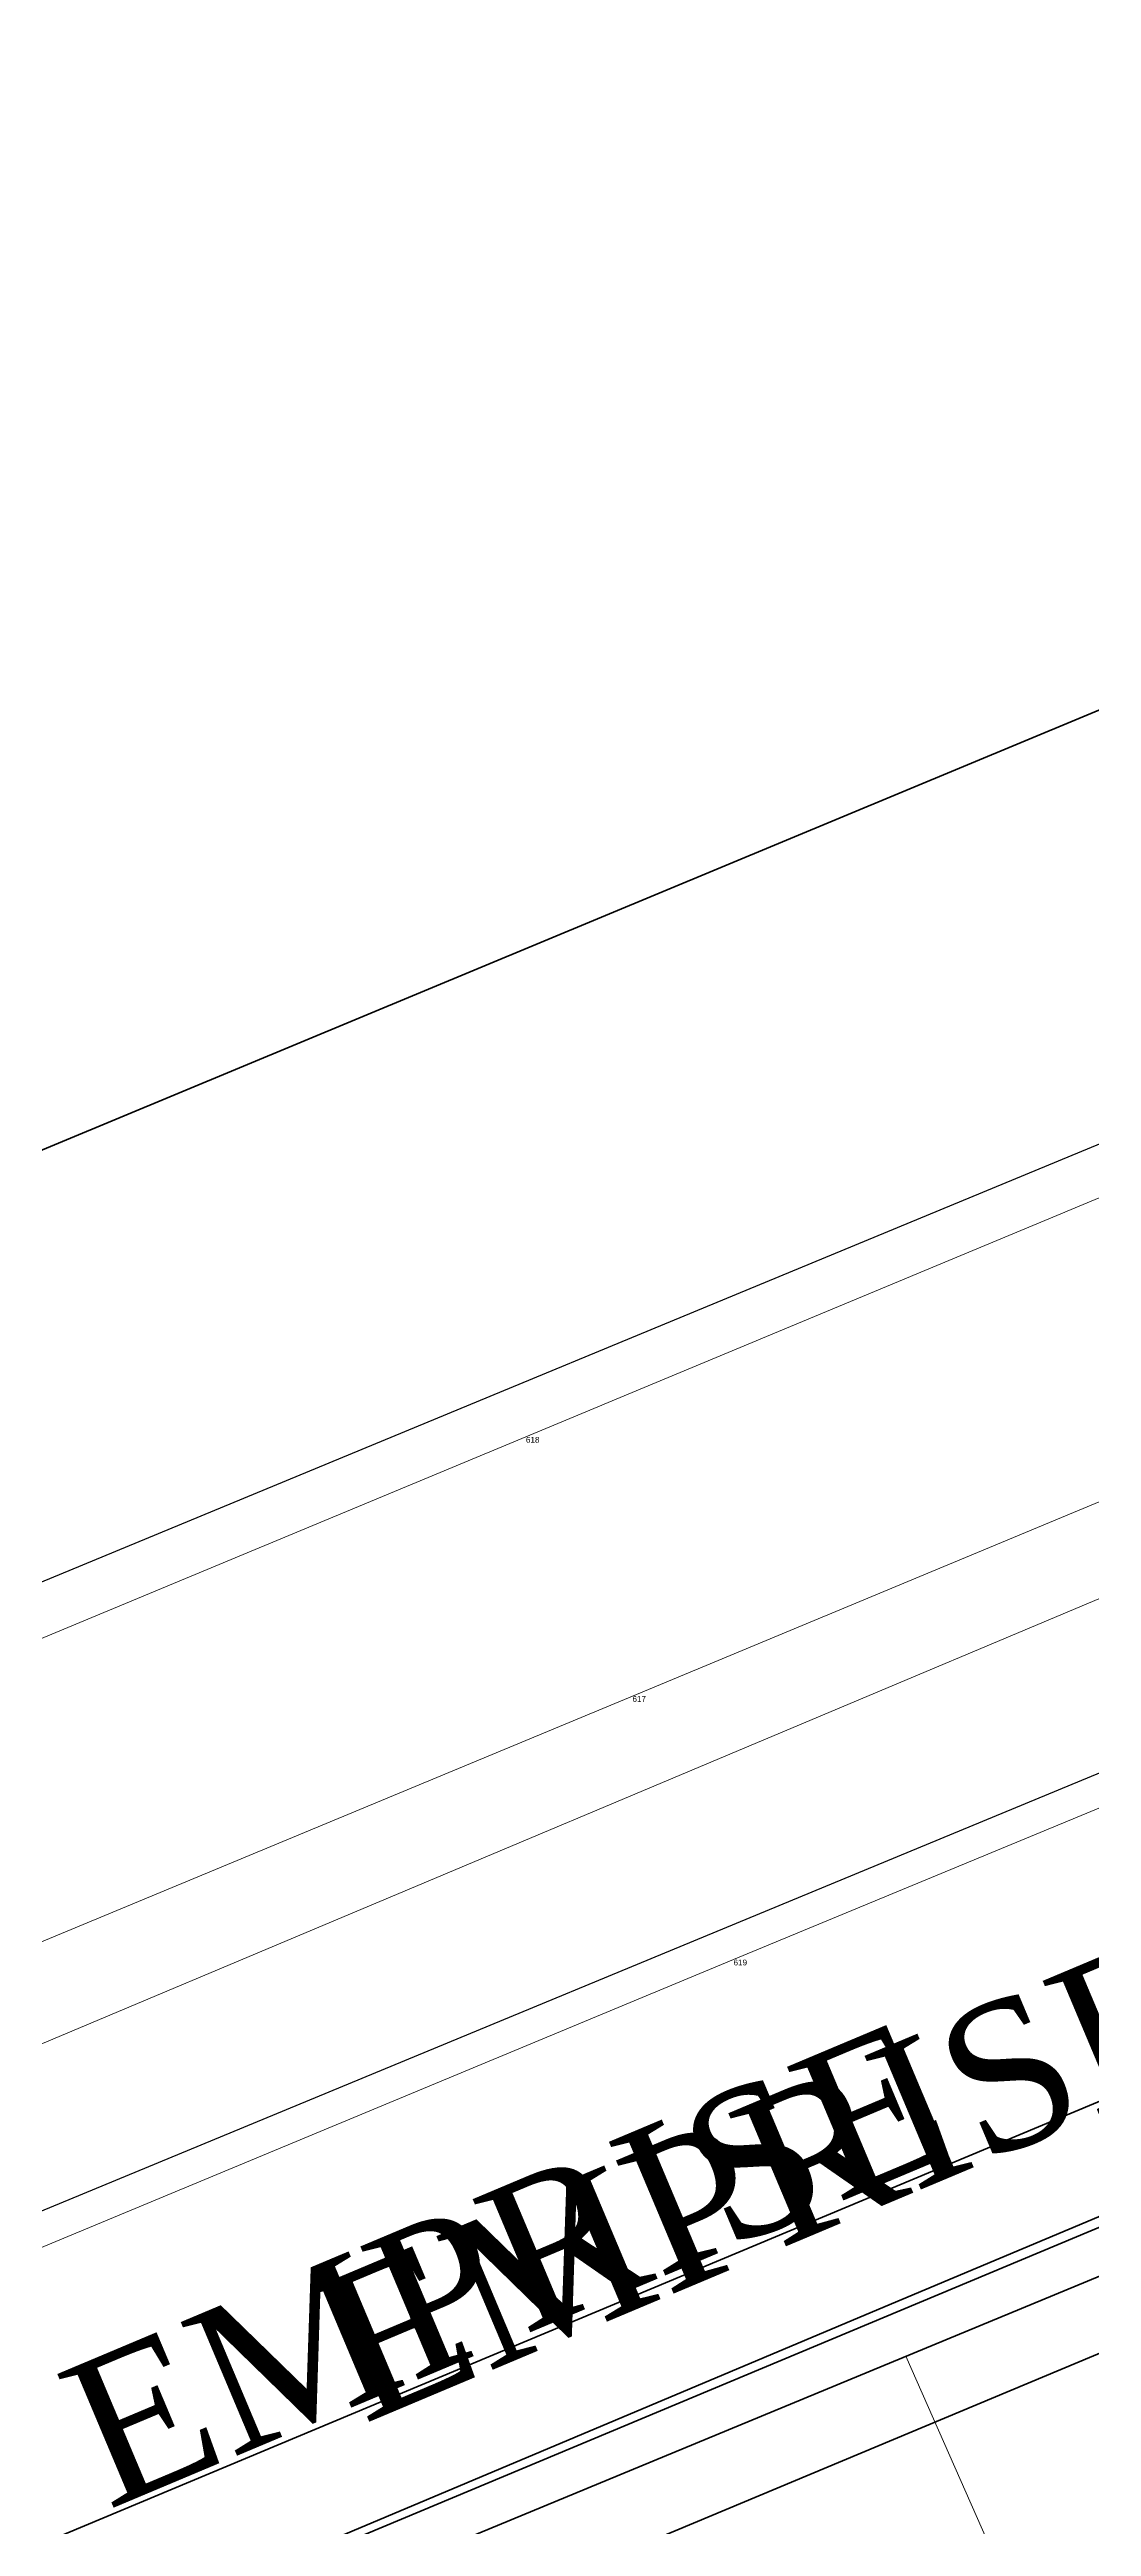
# Model space of a CAD drawing. Header units: metres. Extents: x 245225 to 248406, y 1633796 to 1637634.
# Drawn here: x 246467.9 to 246512.7, y 1637459.1 to 1637565.7 of the extents above; entities that cross this region are included whole.
import ezdxf
from ezdxf.enums import TextEntityAlignment as Align

# ---------------------------------------------------------------- set-up
doc = ezdxf.new("R2010")
doc.units = ezdxf.units.M
doc.header["$MEASUREMENT"] = 0
doc.layers.add('A_revoir_niveau_0', color=7, linetype='Continuous')
doc.layers.add('limites_sections', color=7, linetype='Continuous')
for name, color, linetype, lineweight in [('Emprise', 1, 'Continuous', 30), ('LIMITES TITRES FONCIERS', 7, 'Continuous', 0), ('Toponymie', 7, 'Continuous', 30), ('Tracé KMS3', 7, 'Continuous', 0)]:
    doc.layers.add(name, color=color, linetype=linetype, lineweight=lineweight)
doc.layers.add('LIMITES_PARCELLES', color=7, linetype='Continuous', lineweight=0, true_color=0xffffff)
doc.styles.get("Standard").update_dxf_attribs({"font": 'txt.shx'})
doc.styles.add('Style-Arial', font='arial.ttf')

msp = doc.modelspace()

# ---------------------------------------------------------------- linework, layer by layer
at = {"layer": 'A_revoir_niveau_0', "color": 7, "linetype": 'Continuous', "lineweight": 13}
for p, q in [((246488.393, 1637505.978), (246627.181, 1637563.917)), ((246492.972, 1637494.832), (246631.523, 1637552.49)), ((246497.319, 1637483.494), (246636.308, 1637541.192)), ((246302.462, 1637428.667), (246488.393, 1637505.978)), ((246308.009, 1637417.929), (246492.972, 1637494.832)), ((246313.749, 1637407.123), (246497.319, 1637483.494))]:
    msp.add_line(p, q, dxfattribs=at)
at = {"layer": 'A_revoir_niveau_0'}
for p, q in [((246189.291795, 1637384.453846), (246586.025199, 1637548.821663)), ((246189.291795, 1637357.393186), (246647.55904, 1637547.254655))]:
    msp.add_line(p, q, dxfattribs=at)
at = {"layer": 'Emprise', "color": 6, "lineweight": 53, "flags": 128}
for points in [[(245362.141159, 1637080.356279), (245645.720598, 1637187.855917), (245764.440644, 1637231.789652), (245846.022215, 1637262.062927), (245926.871691, 1637293.673412), (245987.02794, 1637318.254066), (246628.867038, 1637585.467352)], [(246654.91678, 1637532.212975), (246503.560804, 1637468.452964), (246339.308489, 1637399.226337), (246174.772275, 1637330.677176), (246009.954973, 1637262.806665), (245959.032933, 1637241.979597), (245949.066174, 1637237.926563), (245901.731898, 1637219.095855), (245867.529774, 1637206.046117), (245837.947546, 1637195.052559), (245785.257592, 1637175.516616), (245666.840907, 1637131.695147), (245404.597902, 1637034.355467), (245407.132846, 1637027.526068), (245386.779172, 1637020.133266)]]:
    msp.add_lwpolyline(points, dxfattribs=at)
at = {"layer": 'LIMITES TITRES FONCIERS', "color": 5, "linetype": 'Continuous', "lineweight": 0, "flags": 128}
msp.add_lwpolyline([(246245.326273, 1637351.013483), (246242.359757, 1637357.73069), (246656.364004, 1637529.254365)], dxfattribs=at)
at = {"layer": 'LIMITES TITRES FONCIERS', "color": 5, "linetype": 'Continuous', "lineweight": 70, "flags": 128}
msp.add_lwpolyline([(246572.479986, 1637467.835942), (246547.972686, 1637462.460542), (246287.661122, 1637376.499443), (246638.271855, 1637521.758922), (246654.145086, 1637496.847242), (246645.085686, 1637490.826942), (246637.421486, 1637485.733742), (246635.977986, 1637484.774542), (246629.214786, 1637480.280142), (246616.595086, 1637477.512142), (246572.479986, 1637467.835942)], close=True, dxfattribs=at)
at = {"layer": 'limites_parcelles', "color": 7}
msp.add_line((246504.724348, 1637466.429293), (246516.847135, 1637438.979007), dxfattribs=at)
at = {"layer": 'limites_sections', "lineweight": 13}
msp.add_line((246245.47586, 1637386.333724), (246644.145293, 1637554.233493), dxfattribs=at)
at = {"layer": 'Tracé KMS3', "color": 3, "lineweight": 53}
for p, q in [((246653.065927, 1637535.996738, -8.86245), (246239.076784, 1637362.749382, -8.86245)), ((246657.467525, 1637526.9984, -8.86245), (246242.937209, 1637353.524572, -8.86245))]:
    msp.add_line(p, q, dxfattribs=at)
at = {"layer": 'Tracé KMS3', "color": 3, "lineweight": 53, "elevation": -8.86245, "flags": 128}
msp.add_lwpolyline([(246655.266726, 1637531.497569), (246241.006996, 1637358.136977)], dxfattribs=at)

# ---------------------------------------------------------------- texts
at = {"layer": 'toponymie', "color": 7, "linetype": 'Continuous', "lineweight": 13, "style": 'Style-Arial'}
for s, p in [('618', (246488.393, 1637505.978)), ('618', (246488.393, 1637505.978)), ('617', (246492.972, 1637494.832)), ('617', (246492.972, 1637494.832)), ('619', (246497.319, 1637483.494)), ('619', (246497.319, 1637483.494))]:
    msp.add_text(s, height=0.25, dxfattribs=at).set_placement(p, align=Align.TOP_LEFT)
at = {"layer": 'toponymie', "lineweight": 0, "char_height": 6.24, "width": 157.308813, "attachment_point": 9, "rotation": 22.84074961}
for insert in [(246518.125648, 1637478.871213), (246507.133716, 1637475.174132)]:
    msp.add_mtext('\\fTimes New Roman|b0|i0|c00|p23;\\A1;EMPRISE', dxfattribs=dict(at, insert=insert))

doc.saveas('drawing.dxf')
